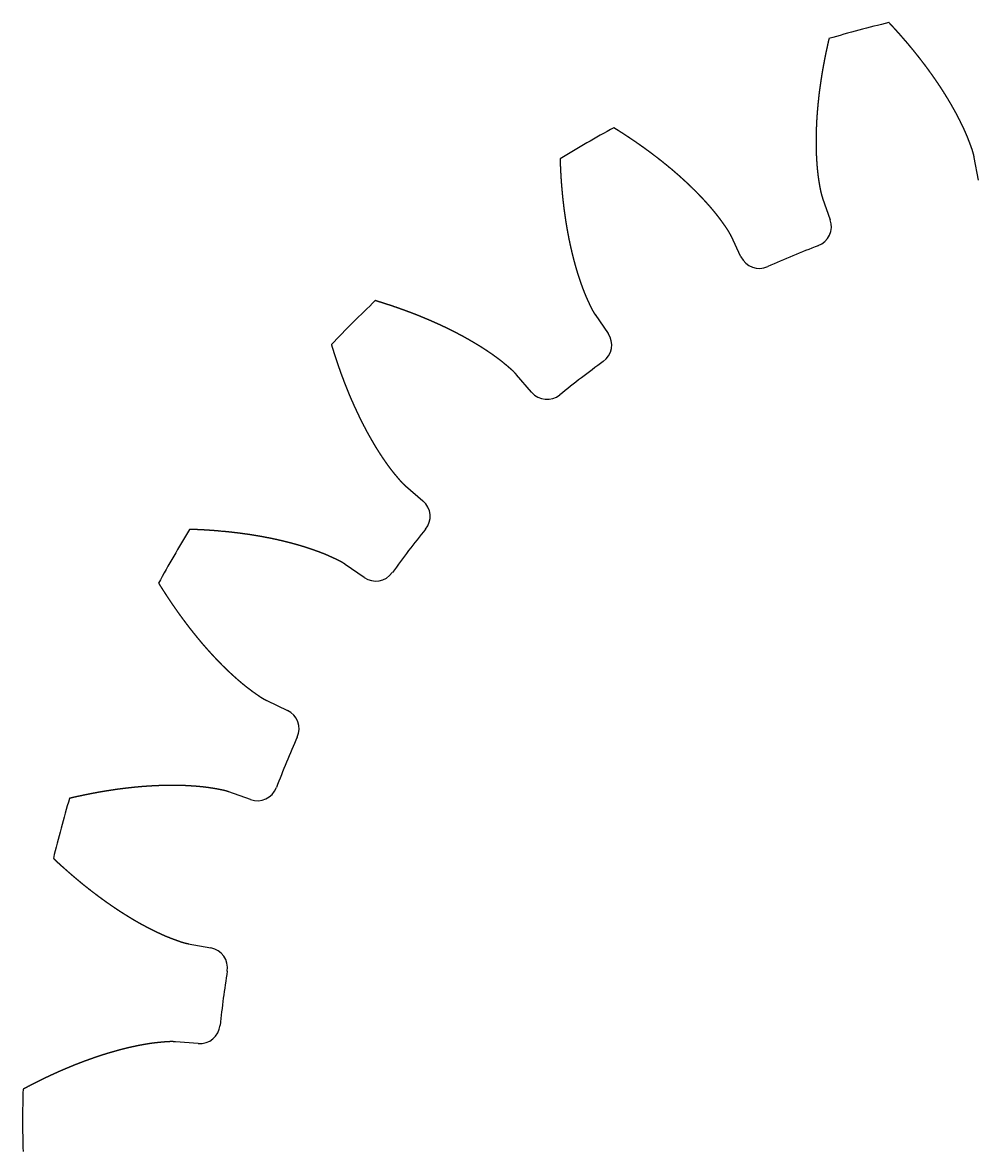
# Model space of a CAD drawing. Header units: millimetres. Extents: x -69.7 to -4.7, y -19.2 to 45.8.
# Drawn here: x -69.68 to -42.15, y 12.44 to 44.94 of the extents above; entities that cross this region are included whole.
import ezdxf

# ---------------------------------------------------------------- set-up
doc = ezdxf.new("R2010")
doc.units = ezdxf.units.MM
doc.layers.get('0').update_dxf_attribs({"linetype": 'CONTINUOUS'})

msp = doc.modelspace()

# ---------------------------------------------------------------- linework, layer by layer
for p, q in [((-42.151, 40.411), (-42.27, 41.06)), ((-42.151, 40.411), (-42.27, 41.06)), ((-46.642, 39.889), (-46.421, 39.267)), ((-46.642, 39.889), (-46.421, 39.267)), ((-48.99, 38.202), (-49.274, 38.799)), ((-48.99, 38.202), (-49.274, 38.799)), ((-53.193, 36.536), (-52.818, 35.992)), ((-53.193, 36.536), (-52.818, 35.992)), ((-55.025, 34.299), (-55.453, 34.802)), ((-55.025, 34.299), (-55.453, 34.802)), ((-58.653, 31.602), (-58.15, 31.173)), ((-58.653, 31.602), (-58.15, 31.173)), ((-59.843, 28.967), (-60.387, 29.342)), ((-59.843, 28.967), (-60.387, 29.342)), ((-62.65, 25.422), (-62.054, 25.139)), ((-62.65, 25.422), (-62.054, 25.139)), ((-63.118, 22.57), (-63.74, 22.791)), ((-63.118, 22.57), (-63.74, 22.791)), ((-64.911, 18.419), (-64.262, 18.3)), ((-64.911, 18.419), (-64.262, 18.3)), ((-64.625, 15.542), (-65.283, 15.595)), ((-64.625, 15.542), (-65.283, 15.595))]:
    msp.add_line(p, q)
for centre, radius, start, end in [((-37.183, 13.332), 32.5, 103.4232, 106.5768), ((-37.183, 13.332), 32.5, 103.4232, 106.5768), ((-37.183, 13.332), 32.5, 118.4232, 121.5768), ((-37.183, 13.332), 32.5, 118.4232, 121.5768), ((-46.975, 39.07), 0.588, -69.1716, 19.5673), ((-46.975, 39.07), 0.588, -69.1716, 19.5673), ((-37.183, 13.332), 26.949, 110.8284, 114.1716), ((-37.183, 13.332), 26.949, 110.8284, 114.1716), ((-48.459, 38.455), 0.588, 205.4327, 294.1716), ((-48.459, 38.455), 0.588, 205.4327, 294.1716), ((-37.183, 13.332), 32.5, 133.4232, 136.5768), ((-37.183, 13.332), 32.5, 133.4232, 136.5768), ((-53.303, 35.659), 0.588, -54.1716, 34.5673), ((-53.303, 35.659), 0.588, -54.1716, 34.5673), ((-37.183, 13.332), 26.949, 125.8284, 129.1716), ((-37.183, 13.332), 26.949, 125.8284, 129.1716), ((-54.577, 34.681), 0.588, 220.4327, 309.1716), ((-54.577, 34.681), 0.588, 220.4327, 309.1716), ((-58.532, 30.726), 0.588, -39.1716, 49.5673), ((-58.532, 30.726), 0.588, -39.1716, 49.5673), ((-37.183, 13.332), 32.5, 148.4232, 151.5768), ((-37.183, 13.332), 32.5, 148.4232, 151.5768), ((-37.183, 13.332), 26.949, 140.8284, 144.1716), ((-37.183, 13.332), 26.949, 140.8284, 144.1716), ((-59.51, 29.451), 0.588, 235.4327, 324.1716), ((-59.51, 29.451), 0.588, 235.4327, 324.1716), ((-62.306, 24.608), 0.588, -24.1716, 64.5673), ((-62.306, 24.608), 0.588, -24.1716, 64.5673), ((-37.183, 13.332), 26.949, 155.8284, 159.1716), ((-37.183, 13.332), 26.949, 155.8284, 159.1716), ((-62.921, 23.124), 0.588, 250.4327, 339.1716), ((-62.921, 23.124), 0.588, 250.4327, 339.1716), ((-37.183, 13.332), 32.5, 163.4232, 166.5768), ((-37.183, 13.332), 32.5, 163.4232, 166.5768), ((-64.369, 17.721), 0.588, -9.1716, 79.5673), ((-64.369, 17.721), 0.588, -9.1716, 79.5673), ((-37.183, 13.332), 26.949, 170.8284, 174.1716), ((-37.183, 13.332), 26.949, 170.8284, 174.1716), ((-64.578, 16.129), 0.588, 265.4327, 354.1716), ((-64.578, 16.129), 0.588, 265.4327, 354.1716), ((-37.183, 13.332), 32.5, 178.4232, 181.5768), ((-37.183, 13.332), 32.5, 178.4232, 181.5768)]:
    msp.add_arc(centre, radius, start, end)
for points, degree in [([(-42.27, 41.06), (-42.273, 41.073), (-42.278, 41.097), (-42.286, 41.134), (-42.299, 41.183), (-42.317, 41.244), (-42.337, 41.304), (-42.358, 41.364), (-42.38, 41.424), (-42.402, 41.484), (-42.425, 41.543), (-42.448, 41.603), (-42.472, 41.662), (-42.496, 41.721), (-42.522, 41.78), (-42.548, 41.839), (-42.575, 41.897), (-42.603, 41.956), (-42.631, 42.014), (-42.659, 42.072), (-42.688, 42.13), (-42.717, 42.188), (-42.747, 42.245), (-42.777, 42.303), (-42.808, 42.36), (-42.84, 42.417), (-42.871, 42.474), (-42.904, 42.531), (-42.936, 42.588), (-42.969, 42.644), (-43.003, 42.701), (-43.037, 42.757), (-43.071, 42.813), (-43.106, 42.869), (-43.141, 42.925), (-43.176, 42.981), (-43.212, 43.036), (-43.249, 43.092), (-43.285, 43.147), (-43.322, 43.202), (-43.36, 43.257), (-43.397, 43.312), (-43.436, 43.367), (-43.474, 43.421), (-43.513, 43.476), (-43.552, 43.53), (-43.591, 43.584), (-43.631, 43.639), (-43.671, 43.692), (-43.712, 43.746), (-43.753, 43.8), (-43.794, 43.853), (-43.835, 43.907), (-43.877, 43.96), (-43.919, 44.013), (-43.962, 44.066), (-44.004, 44.119), (-44.047, 44.171), (-44.091, 44.224), (-44.134, 44.276), (-44.178, 44.329), (-44.222, 44.381), (-44.267, 44.433), (-44.312, 44.484), (-44.357, 44.536), (-44.402, 44.588), (-44.448, 44.639), (-44.494, 44.69), (-44.54, 44.741), (-44.587, 44.792), (-44.633, 44.843), (-44.671, 44.884), (-44.7, 44.914), (-44.718, 44.934), (-44.728, 44.944)], 5), ([(-42.27, 41.06), (-42.273, 41.073), (-42.278, 41.097), (-42.286, 41.134), (-42.299, 41.183), (-42.317, 41.244), (-42.337, 41.304), (-42.358, 41.364), (-42.38, 41.424), (-42.402, 41.484), (-42.425, 41.543), (-42.448, 41.603), (-42.472, 41.662), (-42.496, 41.721), (-42.522, 41.78), (-42.548, 41.839), (-42.575, 41.897), (-42.603, 41.956), (-42.631, 42.014), (-42.659, 42.072), (-42.688, 42.13), (-42.717, 42.188), (-42.747, 42.245), (-42.777, 42.303), (-42.808, 42.36), (-42.84, 42.417), (-42.871, 42.474), (-42.904, 42.531), (-42.936, 42.588), (-42.969, 42.644), (-43.003, 42.701), (-43.037, 42.757), (-43.071, 42.813), (-43.106, 42.869), (-43.141, 42.925), (-43.176, 42.981), (-43.212, 43.036), (-43.249, 43.092), (-43.285, 43.147), (-43.322, 43.202), (-43.36, 43.257), (-43.397, 43.312), (-43.436, 43.367), (-43.474, 43.421), (-43.513, 43.476), (-43.552, 43.53), (-43.591, 43.584), (-43.631, 43.639), (-43.671, 43.692), (-43.712, 43.746), (-43.753, 43.8), (-43.794, 43.853), (-43.835, 43.907), (-43.877, 43.96), (-43.919, 44.013), (-43.962, 44.066), (-44.004, 44.119), (-44.047, 44.171), (-44.091, 44.224), (-44.134, 44.276), (-44.178, 44.329), (-44.222, 44.381), (-44.267, 44.433), (-44.312, 44.484), (-44.357, 44.536), (-44.402, 44.588), (-44.448, 44.639), (-44.494, 44.69), (-44.54, 44.741), (-44.587, 44.792), (-44.633, 44.843), (-44.671, 44.884), (-44.7, 44.914), (-44.718, 44.934), (-44.728, 44.944)], 5), ([(-46.456, 44.481), (-46.459, 44.468), (-46.465, 44.441), (-46.475, 44.4), (-46.487, 44.347), (-46.502, 44.279), (-46.517, 44.212), (-46.531, 44.144), (-46.546, 44.077), (-46.559, 44.01), (-46.573, 43.942), (-46.586, 43.875), (-46.599, 43.808), (-46.612, 43.74), (-46.624, 43.673), (-46.636, 43.606), (-46.647, 43.539), (-46.659, 43.472), (-46.67, 43.404), (-46.68, 43.337), (-46.691, 43.27), (-46.7, 43.203), (-46.71, 43.136), (-46.719, 43.069), (-46.728, 43.003), (-46.737, 42.936), (-46.745, 42.869), (-46.753, 42.802), (-46.76, 42.735), (-46.767, 42.669), (-46.774, 42.602), (-46.78, 42.536), (-46.786, 42.469), (-46.792, 42.403), (-46.797, 42.336), (-46.802, 42.27), (-46.806, 42.204), (-46.811, 42.137), (-46.814, 42.071), (-46.818, 42.005), (-46.82, 41.939), (-46.823, 41.873), (-46.825, 41.807), (-46.827, 41.742), (-46.828, 41.676), (-46.829, 41.61), (-46.829, 41.545), (-46.829, 41.479), (-46.828, 41.414), (-46.828, 41.349), (-46.826, 41.283), (-46.824, 41.218), (-46.822, 41.153), (-46.819, 41.089), (-46.815, 41.024), (-46.811, 40.959), (-46.807, 40.895), (-46.802, 40.83), (-46.797, 40.766), (-46.791, 40.702), (-46.784, 40.638), (-46.777, 40.574), (-46.769, 40.511), (-46.76, 40.448), (-46.75, 40.385), (-46.74, 40.322), (-46.729, 40.259), (-46.718, 40.196), (-46.706, 40.134), (-46.694, 40.071), (-46.679, 40.01), (-46.666, 39.961), (-46.654, 39.925), (-46.646, 39.901), (-46.642, 39.889)], 5), ([(-46.456, 44.481), (-46.459, 44.468), (-46.465, 44.441), (-46.475, 44.4), (-46.487, 44.347), (-46.502, 44.279), (-46.517, 44.212), (-46.531, 44.144), (-46.546, 44.077), (-46.559, 44.01), (-46.573, 43.942), (-46.586, 43.875), (-46.599, 43.808), (-46.612, 43.74), (-46.624, 43.673), (-46.636, 43.606), (-46.647, 43.539), (-46.659, 43.472), (-46.67, 43.404), (-46.68, 43.337), (-46.691, 43.27), (-46.7, 43.203), (-46.71, 43.136), (-46.719, 43.069), (-46.728, 43.003), (-46.737, 42.936), (-46.745, 42.869), (-46.753, 42.802), (-46.76, 42.735), (-46.767, 42.669), (-46.774, 42.602), (-46.78, 42.536), (-46.786, 42.469), (-46.792, 42.403), (-46.797, 42.336), (-46.802, 42.27), (-46.806, 42.204), (-46.811, 42.137), (-46.814, 42.071), (-46.818, 42.005), (-46.82, 41.939), (-46.823, 41.873), (-46.825, 41.807), (-46.827, 41.742), (-46.828, 41.676), (-46.829, 41.61), (-46.829, 41.545), (-46.829, 41.479), (-46.828, 41.414), (-46.828, 41.349), (-46.826, 41.283), (-46.824, 41.218), (-46.822, 41.153), (-46.819, 41.089), (-46.815, 41.024), (-46.811, 40.959), (-46.807, 40.895), (-46.802, 40.83), (-46.797, 40.766), (-46.791, 40.702), (-46.784, 40.638), (-46.777, 40.574), (-46.769, 40.511), (-46.76, 40.448), (-46.75, 40.385), (-46.74, 40.322), (-46.729, 40.259), (-46.718, 40.196), (-46.706, 40.134), (-46.694, 40.071), (-46.679, 40.01), (-46.666, 39.961), (-46.654, 39.925), (-46.646, 39.901), (-46.642, 39.889)], 5), ([(-49.274, 38.799), (-49.279, 38.81), (-49.29, 38.833), (-49.308, 38.867), (-49.333, 38.911), (-49.366, 38.964), (-49.401, 39.017), (-49.437, 39.07), (-49.474, 39.122), (-49.511, 39.174), (-49.548, 39.226), (-49.586, 39.277), (-49.624, 39.328), (-49.663, 39.379), (-49.703, 39.429), (-49.743, 39.479), (-49.785, 39.529), (-49.826, 39.578), (-49.868, 39.627), (-49.911, 39.676), (-49.954, 39.724), (-49.997, 39.772), (-50.041, 39.82), (-50.085, 39.868), (-50.13, 39.915), (-50.175, 39.962), (-50.22, 40.009), (-50.266, 40.056), (-50.312, 40.102), (-50.359, 40.148), (-50.406, 40.194), (-50.453, 40.239), (-50.501, 40.285), (-50.549, 40.33), (-50.597, 40.375), (-50.646, 40.419), (-50.695, 40.464), (-50.744, 40.508), (-50.794, 40.552), (-50.844, 40.596), (-50.894, 40.639), (-50.945, 40.682), (-50.996, 40.725), (-51.047, 40.768), (-51.099, 40.811), (-51.151, 40.853), (-51.203, 40.895), (-51.255, 40.937), (-51.308, 40.979), (-51.361, 41.02), (-51.414, 41.061), (-51.468, 41.102), (-51.522, 41.143), (-51.576, 41.184), (-51.63, 41.224), (-51.685, 41.264), (-51.74, 41.304), (-51.795, 41.344), (-51.851, 41.384), (-51.906, 41.423), (-51.962, 41.462), (-52.018, 41.501), (-52.075, 41.54), (-52.132, 41.578), (-52.189, 41.616), (-52.246, 41.654), (-52.303, 41.692), (-52.361, 41.73), (-52.419, 41.767), (-52.477, 41.804), (-52.535, 41.841), (-52.582, 41.871), (-52.617, 41.893), (-52.641, 41.907), (-52.653, 41.915)], 5), ([(-49.274, 38.799), (-49.279, 38.81), (-49.29, 38.833), (-49.308, 38.867), (-49.333, 38.911), (-49.366, 38.964), (-49.401, 39.017), (-49.437, 39.07), (-49.474, 39.122), (-49.511, 39.174), (-49.548, 39.226), (-49.586, 39.277), (-49.624, 39.328), (-49.663, 39.379), (-49.703, 39.429), (-49.743, 39.479), (-49.785, 39.529), (-49.826, 39.578), (-49.868, 39.627), (-49.911, 39.676), (-49.954, 39.724), (-49.997, 39.772), (-50.041, 39.82), (-50.085, 39.868), (-50.13, 39.915), (-50.175, 39.962), (-50.22, 40.009), (-50.266, 40.056), (-50.312, 40.102), (-50.359, 40.148), (-50.406, 40.194), (-50.453, 40.239), (-50.501, 40.285), (-50.549, 40.33), (-50.597, 40.375), (-50.646, 40.419), (-50.695, 40.464), (-50.744, 40.508), (-50.794, 40.552), (-50.844, 40.596), (-50.894, 40.639), (-50.945, 40.682), (-50.996, 40.725), (-51.047, 40.768), (-51.099, 40.811), (-51.151, 40.853), (-51.203, 40.895), (-51.255, 40.937), (-51.308, 40.979), (-51.361, 41.02), (-51.414, 41.061), (-51.468, 41.102), (-51.522, 41.143), (-51.576, 41.184), (-51.63, 41.224), (-51.685, 41.264), (-51.74, 41.304), (-51.795, 41.344), (-51.851, 41.384), (-51.906, 41.423), (-51.962, 41.462), (-52.018, 41.501), (-52.075, 41.54), (-52.132, 41.578), (-52.189, 41.616), (-52.246, 41.654), (-52.303, 41.692), (-52.361, 41.73), (-52.419, 41.767), (-52.477, 41.804), (-52.535, 41.841), (-52.582, 41.871), (-52.617, 41.893), (-52.641, 41.907), (-52.653, 41.915)], 5), ([(-54.202, 41.02), (-54.201, 41.006), (-54.2, 40.979), (-54.199, 40.937), (-54.197, 40.882), (-54.194, 40.813), (-54.191, 40.744), (-54.188, 40.675), (-54.184, 40.606), (-54.18, 40.538), (-54.176, 40.469), (-54.171, 40.401), (-54.166, 40.332), (-54.161, 40.264), (-54.155, 40.196), (-54.149, 40.128), (-54.143, 40.06), (-54.137, 39.992), (-54.13, 39.925), (-54.123, 39.857), (-54.115, 39.79), (-54.107, 39.722), (-54.099, 39.655), (-54.091, 39.588), (-54.082, 39.521), (-54.073, 39.454), (-54.064, 39.388), (-54.054, 39.321), (-54.044, 39.255), (-54.033, 39.189), (-54.023, 39.123), (-54.012, 39.057), (-54, 38.991), (-53.988, 38.925), (-53.976, 38.86), (-53.964, 38.794), (-53.951, 38.729), (-53.938, 38.664), (-53.924, 38.599), (-53.91, 38.535), (-53.896, 38.47), (-53.881, 38.406), (-53.866, 38.342), (-53.851, 38.278), (-53.835, 38.214), (-53.819, 38.15), (-53.802, 38.087), (-53.785, 38.024), (-53.768, 37.961), (-53.75, 37.898), (-53.732, 37.835), (-53.713, 37.773), (-53.694, 37.711), (-53.674, 37.649), (-53.654, 37.587), (-53.634, 37.526), (-53.613, 37.465), (-53.591, 37.404), (-53.57, 37.343), (-53.547, 37.283), (-53.524, 37.223), (-53.501, 37.163), (-53.476, 37.104), (-53.451, 37.045), (-53.426, 36.987), (-53.399, 36.929), (-53.373, 36.871), (-53.346, 36.813), (-53.318, 36.756), (-53.29, 36.699), (-53.26, 36.643), (-53.235, 36.599), (-53.214, 36.567), (-53.2, 36.546), (-53.193, 36.536)], 5), ([(-54.202, 41.02), (-54.201, 41.006), (-54.2, 40.979), (-54.199, 40.937), (-54.197, 40.882), (-54.194, 40.813), (-54.191, 40.744), (-54.188, 40.675), (-54.184, 40.606), (-54.18, 40.538), (-54.176, 40.469), (-54.171, 40.401), (-54.166, 40.332), (-54.161, 40.264), (-54.155, 40.196), (-54.149, 40.128), (-54.143, 40.06), (-54.137, 39.992), (-54.13, 39.925), (-54.123, 39.857), (-54.115, 39.79), (-54.107, 39.722), (-54.099, 39.655), (-54.091, 39.588), (-54.082, 39.521), (-54.073, 39.454), (-54.064, 39.388), (-54.054, 39.321), (-54.044, 39.255), (-54.033, 39.189), (-54.023, 39.123), (-54.012, 39.057), (-54, 38.991), (-53.988, 38.925), (-53.976, 38.86), (-53.964, 38.794), (-53.951, 38.729), (-53.938, 38.664), (-53.924, 38.599), (-53.91, 38.535), (-53.896, 38.47), (-53.881, 38.406), (-53.866, 38.342), (-53.851, 38.278), (-53.835, 38.214), (-53.819, 38.15), (-53.802, 38.087), (-53.785, 38.024), (-53.768, 37.961), (-53.75, 37.898), (-53.732, 37.835), (-53.713, 37.773), (-53.694, 37.711), (-53.674, 37.649), (-53.654, 37.587), (-53.634, 37.526), (-53.613, 37.465), (-53.591, 37.404), (-53.57, 37.343), (-53.547, 37.283), (-53.524, 37.223), (-53.501, 37.163), (-53.476, 37.104), (-53.451, 37.045), (-53.426, 36.987), (-53.399, 36.929), (-53.373, 36.871), (-53.346, 36.813), (-53.318, 36.756), (-53.29, 36.699), (-53.26, 36.643), (-53.235, 36.599), (-53.214, 36.567), (-53.2, 36.546), (-53.193, 36.536)], 5), ([(-55.453, 34.802), (-55.461, 34.811), (-55.478, 34.83), (-55.503, 34.858), (-55.539, 34.894), (-55.585, 34.938), (-55.633, 34.98), (-55.681, 35.021), (-55.73, 35.062), (-55.779, 35.103), (-55.828, 35.143), (-55.878, 35.183), (-55.928, 35.223), (-55.979, 35.261), (-56.031, 35.3), (-56.083, 35.337), (-56.135, 35.375), (-56.188, 35.411), (-56.242, 35.448), (-56.295, 35.484), (-56.349, 35.52), (-56.404, 35.555), (-56.458, 35.59), (-56.513, 35.624), (-56.569, 35.659), (-56.624, 35.692), (-56.68, 35.726), (-56.737, 35.759), (-56.793, 35.792), (-56.85, 35.824), (-56.908, 35.856), (-56.965, 35.888), (-57.023, 35.92), (-57.081, 35.951), (-57.139, 35.982), (-57.198, 36.012), (-57.257, 36.042), (-57.316, 36.072), (-57.375, 36.102), (-57.435, 36.131), (-57.495, 36.16), (-57.555, 36.189), (-57.615, 36.217), (-57.676, 36.245), (-57.737, 36.273), (-57.798, 36.3), (-57.859, 36.327), (-57.921, 36.354), (-57.982, 36.381), (-58.044, 36.407), (-58.106, 36.433), (-58.169, 36.459), (-58.231, 36.485), (-58.294, 36.51), (-58.357, 36.535), (-58.42, 36.559), (-58.484, 36.584), (-58.547, 36.608), (-58.611, 36.632), (-58.675, 36.655), (-58.739, 36.678), (-58.804, 36.701), (-58.868, 36.724), (-58.933, 36.747), (-58.998, 36.769), (-59.063, 36.791), (-59.128, 36.812), (-59.193, 36.834), (-59.259, 36.855), (-59.325, 36.876), (-59.391, 36.896), (-59.444, 36.913), (-59.483, 36.925), (-59.51, 36.933), (-59.523, 36.937)], 5), ([(-55.453, 34.802), (-55.461, 34.811), (-55.478, 34.83), (-55.503, 34.858), (-55.539, 34.894), (-55.585, 34.938), (-55.633, 34.98), (-55.681, 35.021), (-55.73, 35.062), (-55.779, 35.103), (-55.828, 35.143), (-55.878, 35.183), (-55.928, 35.223), (-55.979, 35.261), (-56.031, 35.3), (-56.083, 35.337), (-56.135, 35.375), (-56.188, 35.411), (-56.242, 35.448), (-56.295, 35.484), (-56.349, 35.52), (-56.404, 35.555), (-56.458, 35.59), (-56.513, 35.624), (-56.569, 35.659), (-56.624, 35.692), (-56.68, 35.726), (-56.737, 35.759), (-56.793, 35.792), (-56.85, 35.824), (-56.908, 35.856), (-56.965, 35.888), (-57.023, 35.92), (-57.081, 35.951), (-57.139, 35.982), (-57.198, 36.012), (-57.257, 36.042), (-57.316, 36.072), (-57.375, 36.102), (-57.435, 36.131), (-57.495, 36.16), (-57.555, 36.189), (-57.615, 36.217), (-57.676, 36.245), (-57.737, 36.273), (-57.798, 36.3), (-57.859, 36.327), (-57.921, 36.354), (-57.982, 36.381), (-58.044, 36.407), (-58.106, 36.433), (-58.169, 36.459), (-58.231, 36.485), (-58.294, 36.51), (-58.357, 36.535), (-58.42, 36.559), (-58.484, 36.584), (-58.547, 36.608), (-58.611, 36.632), (-58.675, 36.655), (-58.739, 36.678), (-58.804, 36.701), (-58.868, 36.724), (-58.933, 36.747), (-58.998, 36.769), (-59.063, 36.791), (-59.128, 36.812), (-59.193, 36.834), (-59.259, 36.855), (-59.325, 36.876), (-59.391, 36.896), (-59.444, 36.913), (-59.483, 36.925), (-59.51, 36.933), (-59.523, 36.937)], 5), ([(-60.788, 35.672), (-60.784, 35.659), (-60.776, 35.632), (-60.764, 35.592), (-60.748, 35.54), (-60.727, 35.474), (-60.706, 35.408), (-60.685, 35.342), (-60.664, 35.277), (-60.642, 35.212), (-60.62, 35.146), (-60.598, 35.082), (-60.575, 35.017), (-60.553, 34.952), (-60.53, 34.888), (-60.506, 34.824), (-60.483, 34.76), (-60.459, 34.696), (-60.435, 34.632), (-60.411, 34.569), (-60.386, 34.506), (-60.361, 34.443), (-60.336, 34.38), (-60.31, 34.317), (-60.285, 34.255), (-60.259, 34.193), (-60.232, 34.131), (-60.206, 34.069), (-60.179, 34.008), (-60.151, 33.947), (-60.124, 33.885), (-60.096, 33.825), (-60.068, 33.764), (-60.04, 33.704), (-60.011, 33.644), (-59.982, 33.584), (-59.953, 33.524), (-59.923, 33.465), (-59.893, 33.405), (-59.863, 33.347), (-59.833, 33.288), (-59.802, 33.23), (-59.771, 33.172), (-59.739, 33.114), (-59.708, 33.056), (-59.675, 32.999), (-59.643, 32.942), (-59.61, 32.885), (-59.577, 32.829), (-59.544, 32.773), (-59.51, 32.717), (-59.476, 32.662), (-59.441, 32.607), (-59.406, 32.552), (-59.371, 32.498), (-59.335, 32.444), (-59.299, 32.39), (-59.263, 32.337), (-59.226, 32.284), (-59.189, 32.232), (-59.151, 32.179), (-59.113, 32.128), (-59.074, 32.077), (-59.034, 32.027), (-58.994, 31.977), (-58.954, 31.928), (-58.913, 31.879), (-58.872, 31.83), (-58.831, 31.781), (-58.789, 31.734), (-58.746, 31.688), (-58.71, 31.652), (-58.682, 31.627), (-58.663, 31.61), (-58.653, 31.602)], 5), ([(-60.788, 35.672), (-60.784, 35.659), (-60.776, 35.632), (-60.764, 35.592), (-60.748, 35.54), (-60.727, 35.474), (-60.706, 35.408), (-60.685, 35.342), (-60.664, 35.277), (-60.642, 35.212), (-60.62, 35.146), (-60.598, 35.082), (-60.575, 35.017), (-60.553, 34.952), (-60.53, 34.888), (-60.506, 34.824), (-60.483, 34.76), (-60.459, 34.696), (-60.435, 34.632), (-60.411, 34.569), (-60.386, 34.506), (-60.361, 34.443), (-60.336, 34.38), (-60.31, 34.317), (-60.285, 34.255), (-60.259, 34.193), (-60.232, 34.131), (-60.206, 34.069), (-60.179, 34.008), (-60.151, 33.947), (-60.124, 33.885), (-60.096, 33.825), (-60.068, 33.764), (-60.04, 33.704), (-60.011, 33.644), (-59.982, 33.584), (-59.953, 33.524), (-59.923, 33.465), (-59.893, 33.405), (-59.863, 33.347), (-59.833, 33.288), (-59.802, 33.23), (-59.771, 33.172), (-59.739, 33.114), (-59.708, 33.056), (-59.675, 32.999), (-59.643, 32.942), (-59.61, 32.885), (-59.577, 32.829), (-59.544, 32.773), (-59.51, 32.717), (-59.476, 32.662), (-59.441, 32.607), (-59.406, 32.552), (-59.371, 32.498), (-59.335, 32.444), (-59.299, 32.39), (-59.263, 32.337), (-59.226, 32.284), (-59.189, 32.232), (-59.151, 32.179), (-59.113, 32.128), (-59.074, 32.077), (-59.034, 32.027), (-58.994, 31.977), (-58.954, 31.928), (-58.913, 31.879), (-58.872, 31.83), (-58.831, 31.781), (-58.789, 31.734), (-58.746, 31.688), (-58.71, 31.652), (-58.682, 31.627), (-58.663, 31.61), (-58.653, 31.602)], 5), ([(-63.94, 30.294), (-63.966, 30.296), (-63.989, 30.298), (-64.012, 30.301)], 3), ([(-63.94, 30.294), (-63.966, 30.296), (-63.989, 30.298), (-64.012, 30.301)], 3), ([(-63.96, 26.468), (-63.944, 26.452), (-63.928, 26.436), (-63.911, 26.419)], 3), ([(-63.96, 26.468), (-63.944, 26.452), (-63.928, 26.436), (-63.911, 26.419)], 3), ([(-64.604, 22.944), (-64.622, 22.946), (-64.639, 22.947), (-64.657, 22.949)], 3), ([(-64.604, 22.944), (-64.622, 22.946), (-64.639, 22.947), (-64.657, 22.949)], 3), ([(-68.796, 20.877), (-68.785, 20.867), (-68.765, 20.848), (-68.735, 20.82), (-68.694, 20.782), (-68.644, 20.735), (-68.593, 20.689), (-68.541, 20.643), (-68.49, 20.597), (-68.439, 20.551), (-68.387, 20.506), (-68.336, 20.46), (-68.284, 20.416), (-68.232, 20.371), (-68.18, 20.327), (-68.127, 20.283), (-68.075, 20.239), (-68.023, 20.196), (-67.97, 20.153), (-67.917, 20.11), (-67.864, 20.068), (-67.811, 20.026), (-67.758, 19.984), (-67.705, 19.943), (-67.651, 19.901), (-67.597, 19.861), (-67.544, 19.82), (-67.49, 19.78), (-67.436, 19.74), (-67.382, 19.701), (-67.327, 19.662), (-67.273, 19.623), (-67.218, 19.584), (-67.163, 19.546), (-67.108, 19.508), (-67.053, 19.471), (-66.998, 19.434), (-66.943, 19.397), (-66.888, 19.361), (-66.832, 19.325), (-66.776, 19.29), (-66.72, 19.255), (-66.664, 19.22), (-66.608, 19.186), (-66.552, 19.152), (-66.496, 19.118), (-66.439, 19.085), (-66.382, 19.052), (-66.325, 19.02), (-66.268, 18.988), (-66.211, 18.957), (-66.154, 18.926), (-66.097, 18.896), (-66.039, 18.866), (-65.981, 18.837), (-65.923, 18.808), (-65.865, 18.779), (-65.807, 18.751), (-65.749, 18.724), (-65.69, 18.697), (-65.632, 18.671), (-65.573, 18.645), (-65.514, 18.621), (-65.454, 18.597), (-65.395, 18.574), (-65.335, 18.551), (-65.275, 18.529), (-65.215, 18.507), (-65.156, 18.486), (-65.095, 18.466), (-65.035, 18.447), (-64.986, 18.435), (-64.949, 18.426), (-64.924, 18.422), (-64.911, 18.419)], 5), ([(-68.796, 20.877), (-68.785, 20.867), (-68.765, 20.848), (-68.735, 20.82), (-68.694, 20.782), (-68.644, 20.735), (-68.593, 20.689), (-68.541, 20.643), (-68.49, 20.597), (-68.439, 20.551), (-68.387, 20.506), (-68.336, 20.46), (-68.284, 20.416), (-68.232, 20.371), (-68.18, 20.327), (-68.127, 20.283), (-68.075, 20.239), (-68.023, 20.196), (-67.97, 20.153), (-67.917, 20.11), (-67.864, 20.068), (-67.811, 20.026), (-67.758, 19.984), (-67.705, 19.943), (-67.651, 19.901), (-67.597, 19.861), (-67.544, 19.82), (-67.49, 19.78), (-67.436, 19.74), (-67.382, 19.701), (-67.327, 19.662), (-67.273, 19.623), (-67.218, 19.584), (-67.163, 19.546), (-67.108, 19.508), (-67.053, 19.471), (-66.998, 19.434), (-66.943, 19.397), (-66.888, 19.361), (-66.832, 19.325), (-66.776, 19.29), (-66.72, 19.255), (-66.664, 19.22), (-66.608, 19.186), (-66.552, 19.152), (-66.496, 19.118), (-66.439, 19.085), (-66.382, 19.052), (-66.325, 19.02), (-66.268, 18.988), (-66.211, 18.957), (-66.154, 18.926), (-66.097, 18.896), (-66.039, 18.866), (-65.981, 18.837), (-65.923, 18.808), (-65.865, 18.779), (-65.807, 18.751), (-65.749, 18.724), (-65.69, 18.697), (-65.632, 18.671), (-65.573, 18.645), (-65.514, 18.621), (-65.454, 18.597), (-65.395, 18.574), (-65.335, 18.551), (-65.275, 18.529), (-65.215, 18.507), (-65.156, 18.486), (-65.095, 18.466), (-65.035, 18.447), (-64.986, 18.435), (-64.949, 18.426), (-64.924, 18.422), (-64.911, 18.419)], 5), ([(-65.283, 15.595), (-65.296, 15.596), (-65.321, 15.598), (-65.359, 15.599), (-65.41, 15.6), (-65.473, 15.598), (-65.536, 15.594), (-65.6, 15.589), (-65.663, 15.583), (-65.727, 15.577), (-65.79, 15.571), (-65.853, 15.564), (-65.917, 15.556), (-65.98, 15.548), (-66.044, 15.539), (-66.107, 15.528), (-66.171, 15.517), (-66.234, 15.506), (-66.298, 15.494), (-66.361, 15.482), (-66.425, 15.469), (-66.488, 15.455), (-66.551, 15.441), (-66.615, 15.427), (-66.678, 15.412), (-66.741, 15.397), (-66.805, 15.381), (-66.868, 15.364), (-66.931, 15.347), (-66.994, 15.33), (-67.057, 15.312), (-67.121, 15.294), (-67.184, 15.275), (-67.247, 15.256), (-67.31, 15.237), (-67.373, 15.217), (-67.436, 15.197), (-67.499, 15.176), (-67.562, 15.155), (-67.625, 15.133), (-67.687, 15.112), (-67.75, 15.089), (-67.813, 15.067), (-67.876, 15.044), (-67.938, 15.02), (-68.001, 14.997), (-68.063, 14.972), (-68.126, 14.948), (-68.188, 14.923), (-68.251, 14.898), (-68.313, 14.872), (-68.375, 14.847), (-68.438, 14.82), (-68.5, 14.794), (-68.562, 14.767), (-68.624, 14.74), (-68.686, 14.712), (-68.748, 14.684), (-68.81, 14.656), (-68.872, 14.627), (-68.934, 14.598), (-68.996, 14.569), (-69.057, 14.539), (-69.119, 14.51), (-69.181, 14.479), (-69.242, 14.449), (-69.304, 14.418), (-69.365, 14.387), (-69.426, 14.355), (-69.488, 14.324), (-69.549, 14.292), (-69.598, 14.266), (-69.634, 14.246), (-69.659, 14.233), (-69.671, 14.227)], 5), ([(-65.283, 15.595), (-65.296, 15.596), (-65.321, 15.598), (-65.359, 15.599), (-65.41, 15.6), (-65.473, 15.598), (-65.536, 15.594), (-65.6, 15.589), (-65.663, 15.583), (-65.727, 15.577), (-65.79, 15.571), (-65.853, 15.564), (-65.917, 15.556), (-65.98, 15.548), (-66.044, 15.539), (-66.107, 15.528), (-66.171, 15.517), (-66.234, 15.506), (-66.298, 15.494), (-66.361, 15.482), (-66.425, 15.469), (-66.488, 15.455), (-66.551, 15.441), (-66.615, 15.427), (-66.678, 15.412), (-66.741, 15.397), (-66.805, 15.381), (-66.868, 15.364), (-66.931, 15.347), (-66.994, 15.33), (-67.057, 15.312), (-67.121, 15.294), (-67.184, 15.275), (-67.247, 15.256), (-67.31, 15.237), (-67.373, 15.217), (-67.436, 15.197), (-67.499, 15.176), (-67.562, 15.155), (-67.625, 15.133), (-67.687, 15.112), (-67.75, 15.089), (-67.813, 15.067), (-67.876, 15.044), (-67.938, 15.02), (-68.001, 14.997), (-68.063, 14.972), (-68.126, 14.948), (-68.188, 14.923), (-68.251, 14.898), (-68.313, 14.872), (-68.375, 14.847), (-68.438, 14.82), (-68.5, 14.794), (-68.562, 14.767), (-68.624, 14.74), (-68.686, 14.712), (-68.748, 14.684), (-68.81, 14.656), (-68.872, 14.627), (-68.934, 14.598), (-68.996, 14.569), (-69.057, 14.539), (-69.119, 14.51), (-69.181, 14.479), (-69.242, 14.449), (-69.304, 14.418), (-69.365, 14.387), (-69.426, 14.355), (-69.488, 14.324), (-69.549, 14.292), (-69.598, 14.266), (-69.634, 14.246), (-69.659, 14.233), (-69.671, 14.227)], 5)]:
    msp.add_open_spline(points, degree=degree)
for points, knots in [([(-64.012, 30.301), (-64.019, 30.301), (-64.04, 30.303), (-64.074, 30.306), (-64.122, 30.31), (-64.183, 30.315), (-64.252, 30.32), (-64.32, 30.324), (-64.389, 30.329), (-64.457, 30.333), (-64.526, 30.336), (-64.595, 30.34), (-64.664, 30.343), (-64.733, 30.346), (-64.788, 30.348), (-64.83, 30.349), (-64.858, 30.35), (-64.871, 30.351)], [0.8212585, 0.8212585, 0.8212585, 0.8212585, 0.8212585, 0.8212585, 0.8285714, 0.8428571, 0.8571429, 0.8714286, 0.8857143, 0.9, 0.9142857, 0.9285714, 0.9428571, 0.9571429, 0.9714286, 0.9857143, 1, 1, 1, 1, 1, 1]), ([(-64.012, 30.301), (-64.019, 30.301), (-64.04, 30.303), (-64.074, 30.306), (-64.122, 30.31), (-64.183, 30.315), (-64.252, 30.32), (-64.32, 30.324), (-64.389, 30.329), (-64.457, 30.333), (-64.526, 30.336), (-64.595, 30.34), (-64.664, 30.343), (-64.733, 30.346), (-64.788, 30.348), (-64.83, 30.349), (-64.858, 30.35), (-64.871, 30.351)], [0.8212585, 0.8212585, 0.8212585, 0.8212585, 0.8212585, 0.8212585, 0.8285714, 0.8428571, 0.8571429, 0.8714286, 0.8857143, 0.9, 0.9142857, 0.9285714, 0.9428571, 0.9571429, 0.9714286, 0.9857143, 1, 1, 1, 1, 1, 1]), ([(-60.387, 29.342), (-60.398, 29.349), (-60.419, 29.363), (-60.451, 29.383), (-60.494, 29.409), (-60.55, 29.439), (-60.607, 29.467), (-60.664, 29.495), (-60.722, 29.522), (-60.78, 29.548), (-60.838, 29.574), (-60.896, 29.6), (-60.955, 29.625), (-61.014, 29.65), (-61.074, 29.673), (-61.134, 29.696), (-61.195, 29.718), (-61.255, 29.74), (-61.316, 29.762), (-61.377, 29.783), (-61.439, 29.803), (-61.5, 29.823), (-61.562, 29.843), (-61.624, 29.862), (-61.687, 29.881), (-61.749, 29.899), (-61.812, 29.917), (-61.875, 29.934), (-61.938, 29.951), (-62.002, 29.968), (-62.065, 29.984), (-62.129, 30), (-62.193, 30.015), (-62.257, 30.03), (-62.321, 30.045), (-62.386, 30.059), (-62.451, 30.073), (-62.515, 30.087), (-62.58, 30.1), (-62.646, 30.113), (-62.711, 30.125), (-62.776, 30.137), (-62.842, 30.149), (-62.908, 30.16), (-62.974, 30.172), (-63.04, 30.182), (-63.106, 30.193), (-63.173, 30.203), (-63.239, 30.212), (-63.306, 30.222), (-63.372, 30.231), (-63.439, 30.24), (-63.506, 30.248), (-63.574, 30.256), (-63.641, 30.264), (-63.708, 30.271), (-63.776, 30.279), (-63.836, 30.285), (-63.882, 30.289), (-63.915, 30.292), (-63.934, 30.294), (-63.94, 30.294)], [0, 0, 0, 0, 0, 0, 0.0142857, 0.0285714, 0.0428571, 0.0571429, 0.0714286, 0.0857143, 0.1, 0.1142857, 0.1285714, 0.1428571, 0.1571429, 0.1714286, 0.1857143, 0.2, 0.2142857, 0.2285714, 0.2428571, 0.2571429, 0.2714286, 0.2857143, 0.3, 0.3142857, 0.3285714, 0.3428571, 0.3571429, 0.3714286, 0.3857143, 0.4, 0.4142857, 0.4285714, 0.4428571, 0.4571429, 0.4714286, 0.4857143, 0.5, 0.5142857, 0.5285714, 0.5428571, 0.5571429, 0.5714286, 0.5857143, 0.6, 0.6142857, 0.6285714, 0.6428571, 0.6571429, 0.6714286, 0.6857143, 0.7, 0.7142857, 0.7285714, 0.7428571, 0.7571429, 0.7714286, 0.7857143, 0.8, 0.8060747, 0.8060747, 0.8060747, 0.8060747, 0.8060747, 0.8060747]), ([(-60.387, 29.342), (-60.398, 29.349), (-60.419, 29.363), (-60.451, 29.383), (-60.494, 29.409), (-60.55, 29.439), (-60.607, 29.467), (-60.664, 29.495), (-60.722, 29.522), (-60.78, 29.548), (-60.838, 29.574), (-60.896, 29.6), (-60.955, 29.625), (-61.014, 29.65), (-61.074, 29.673), (-61.134, 29.696), (-61.195, 29.718), (-61.255, 29.74), (-61.316, 29.762), (-61.377, 29.783), (-61.439, 29.803), (-61.5, 29.823), (-61.562, 29.843), (-61.624, 29.862), (-61.687, 29.881), (-61.749, 29.899), (-61.812, 29.917), (-61.875, 29.934), (-61.938, 29.951), (-62.002, 29.968), (-62.065, 29.984), (-62.129, 30), (-62.193, 30.015), (-62.257, 30.03), (-62.321, 30.045), (-62.386, 30.059), (-62.451, 30.073), (-62.515, 30.087), (-62.58, 30.1), (-62.646, 30.113), (-62.711, 30.125), (-62.776, 30.137), (-62.842, 30.149), (-62.908, 30.16), (-62.974, 30.172), (-63.04, 30.182), (-63.106, 30.193), (-63.173, 30.203), (-63.239, 30.212), (-63.306, 30.222), (-63.372, 30.231), (-63.439, 30.24), (-63.506, 30.248), (-63.574, 30.256), (-63.641, 30.264), (-63.708, 30.271), (-63.776, 30.279), (-63.836, 30.285), (-63.882, 30.289), (-63.915, 30.292), (-63.934, 30.294), (-63.94, 30.294)], [0, 0, 0, 0, 0, 0, 0.0142857, 0.0285714, 0.0428571, 0.0571429, 0.0714286, 0.0857143, 0.1, 0.1142857, 0.1285714, 0.1428571, 0.1571429, 0.1714286, 0.1857143, 0.2, 0.2142857, 0.2285714, 0.2428571, 0.2571429, 0.2714286, 0.2857143, 0.3, 0.3142857, 0.3285714, 0.3428571, 0.3571429, 0.3714286, 0.3857143, 0.4, 0.4142857, 0.4285714, 0.4428571, 0.4571429, 0.4714286, 0.4857143, 0.5, 0.5142857, 0.5285714, 0.5428571, 0.5571429, 0.5714286, 0.5857143, 0.6, 0.6142857, 0.6285714, 0.6428571, 0.6571429, 0.6714286, 0.6857143, 0.7, 0.7142857, 0.7285714, 0.7428571, 0.7571429, 0.7714286, 0.7857143, 0.8, 0.8060747, 0.8060747, 0.8060747, 0.8060747, 0.8060747, 0.8060747]), ([(-65.766, 28.802), (-65.758, 28.79), (-65.744, 28.766), (-65.722, 28.731), (-65.692, 28.684), (-65.655, 28.626), (-65.618, 28.567), (-65.581, 28.51), (-65.543, 28.452), (-65.505, 28.394), (-65.467, 28.337), (-65.429, 28.28), (-65.391, 28.224), (-65.352, 28.167), (-65.313, 28.111), (-65.274, 28.055), (-65.235, 27.999), (-65.195, 27.944), (-65.156, 27.889), (-65.116, 27.834), (-65.075, 27.779), (-65.035, 27.725), (-64.994, 27.671), (-64.954, 27.617), (-64.913, 27.563), (-64.871, 27.51), (-64.83, 27.457), (-64.788, 27.404), (-64.746, 27.352), (-64.704, 27.3), (-64.662, 27.248), (-64.619, 27.196), (-64.577, 27.145), (-64.534, 27.094), (-64.49, 27.043), (-64.447, 26.993), (-64.403, 26.943), (-64.359, 26.893), (-64.315, 26.844), (-64.271, 26.795), (-64.226, 26.746), (-64.181, 26.698), (-64.136, 26.65), (-64.091, 26.602), (-64.046, 26.556), (-64.011, 26.52), (-63.985, 26.493), (-63.968, 26.476), (-63.96, 26.468)], [-1, -1, -1, -1, -1, -1, -0.9857143, -0.9714286, -0.9571429, -0.9428571, -0.9285714, -0.9142857, -0.9, -0.8857143, -0.8714286, -0.8571429, -0.8428571, -0.8285714, -0.8142857, -0.8, -0.7857143, -0.7714286, -0.7571429, -0.7428571, -0.7285714, -0.7142857, -0.7, -0.6857143, -0.6714286, -0.6571429, -0.6428571, -0.6285714, -0.6142857, -0.6, -0.5857143, -0.5714286, -0.5571429, -0.5428571, -0.5285714, -0.5142857, -0.5, -0.4857143, -0.4714286, -0.4571429, -0.4428571, -0.4285714, -0.4142857, -0.4, -0.3857143, -0.3735719, -0.3735719, -0.3735719, -0.3735719, -0.3735719, -0.3735719]), ([(-65.766, 28.802), (-65.758, 28.79), (-65.744, 28.766), (-65.722, 28.731), (-65.692, 28.684), (-65.655, 28.626), (-65.618, 28.567), (-65.581, 28.51), (-65.543, 28.452), (-65.505, 28.394), (-65.467, 28.337), (-65.429, 28.28), (-65.391, 28.224), (-65.352, 28.167), (-65.313, 28.111), (-65.274, 28.055), (-65.235, 27.999), (-65.195, 27.944), (-65.156, 27.889), (-65.116, 27.834), (-65.075, 27.779), (-65.035, 27.725), (-64.994, 27.671), (-64.954, 27.617), (-64.913, 27.563), (-64.871, 27.51), (-64.83, 27.457), (-64.788, 27.404), (-64.746, 27.352), (-64.704, 27.3), (-64.662, 27.248), (-64.619, 27.196), (-64.577, 27.145), (-64.534, 27.094), (-64.49, 27.043), (-64.447, 26.993), (-64.403, 26.943), (-64.359, 26.893), (-64.315, 26.844), (-64.271, 26.795), (-64.226, 26.746), (-64.181, 26.698), (-64.136, 26.65), (-64.091, 26.602), (-64.046, 26.556), (-64.011, 26.52), (-63.985, 26.493), (-63.968, 26.476), (-63.96, 26.468)], [-1, -1, -1, -1, -1, -1, -0.9857143, -0.9714286, -0.9571429, -0.9428571, -0.9285714, -0.9142857, -0.9, -0.8857143, -0.8714286, -0.8571429, -0.8428571, -0.8285714, -0.8142857, -0.8, -0.7857143, -0.7714286, -0.7571429, -0.7428571, -0.7285714, -0.7142857, -0.7, -0.6857143, -0.6714286, -0.6571429, -0.6428571, -0.6285714, -0.6142857, -0.6, -0.5857143, -0.5714286, -0.5571429, -0.5428571, -0.5285714, -0.5142857, -0.5, -0.4857143, -0.4714286, -0.4571429, -0.4428571, -0.4285714, -0.4142857, -0.4, -0.3857143, -0.3735719, -0.3735719, -0.3735719, -0.3735719, -0.3735719, -0.3735719]), ([(-63.911, 26.419), (-63.91, 26.418), (-63.9, 26.408), (-63.881, 26.389), (-63.852, 26.361), (-63.813, 26.323), (-63.766, 26.278), (-63.719, 26.234), (-63.671, 26.189), (-63.623, 26.146), (-63.575, 26.102), (-63.527, 26.06), (-63.478, 26.017), (-63.429, 25.975), (-63.38, 25.933), (-63.33, 25.892), (-63.28, 25.852), (-63.23, 25.812), (-63.179, 25.773), (-63.128, 25.734), (-63.077, 25.697), (-63.025, 25.659), (-62.973, 25.622), (-62.921, 25.586), (-62.868, 25.55), (-62.816, 25.515), (-62.762, 25.482), (-62.718, 25.457), (-62.684, 25.439), (-62.661, 25.428), (-62.65, 25.422)], [-0.3584327, -0.3584327, -0.3584327, -0.3584327, -0.3584327, -0.3584327, -0.3571429, -0.3428571, -0.3285714, -0.3142857, -0.3, -0.2857143, -0.2714286, -0.2571429, -0.2428571, -0.2285714, -0.2142857, -0.2, -0.1857143, -0.1714286, -0.1571429, -0.1428571, -0.1285714, -0.1142857, -0.1, -0.0857143, -0.0714286, -0.0571429, -0.0428571, -0.0285714, -0.0142857, 0, 0, 0, 0, 0, 0]), ([(-63.911, 26.419), (-63.91, 26.418), (-63.9, 26.408), (-63.881, 26.389), (-63.852, 26.361), (-63.813, 26.323), (-63.766, 26.278), (-63.719, 26.234), (-63.671, 26.189), (-63.623, 26.146), (-63.575, 26.102), (-63.527, 26.06), (-63.478, 26.017), (-63.429, 25.975), (-63.38, 25.933), (-63.33, 25.892), (-63.28, 25.852), (-63.23, 25.812), (-63.179, 25.773), (-63.128, 25.734), (-63.077, 25.697), (-63.025, 25.659), (-62.973, 25.622), (-62.921, 25.586), (-62.868, 25.55), (-62.816, 25.515), (-62.762, 25.482), (-62.718, 25.457), (-62.684, 25.439), (-62.661, 25.428), (-62.65, 25.422)], [-0.3584327, -0.3584327, -0.3584327, -0.3584327, -0.3584327, -0.3584327, -0.3571429, -0.3428571, -0.3285714, -0.3142857, -0.3, -0.2857143, -0.2714286, -0.2571429, -0.2428571, -0.2285714, -0.2142857, -0.2, -0.1857143, -0.1714286, -0.1571429, -0.1428571, -0.1285714, -0.1142857, -0.1, -0.0857143, -0.0714286, -0.0571429, -0.0428571, -0.0285714, -0.0142857, 0, 0, 0, 0, 0, 0]), ([(-64.657, 22.949), (-64.662, 22.949), (-64.68, 22.951), (-64.71, 22.953), (-64.754, 22.956), (-64.811, 22.96), (-64.875, 22.964), (-64.94, 22.968), (-65.005, 22.971), (-65.07, 22.973), (-65.135, 22.975), (-65.2, 22.976), (-65.265, 22.977), (-65.33, 22.978), (-65.396, 22.978), (-65.461, 22.977), (-65.527, 22.977), (-65.593, 22.975), (-65.659, 22.974), (-65.724, 22.972), (-65.79, 22.969), (-65.856, 22.966), (-65.922, 22.963), (-65.989, 22.959), (-66.055, 22.955), (-66.121, 22.951), (-66.187, 22.946), (-66.254, 22.941), (-66.32, 22.935), (-66.387, 22.929), (-66.453, 22.923), (-66.52, 22.916), (-66.587, 22.909), (-66.653, 22.901), (-66.72, 22.894), (-66.787, 22.885), (-66.854, 22.877), (-66.921, 22.868), (-66.988, 22.859), (-67.055, 22.849), (-67.122, 22.839), (-67.189, 22.829), (-67.256, 22.818), (-67.323, 22.808), (-67.39, 22.796), (-67.457, 22.785), (-67.524, 22.773), (-67.592, 22.76), (-67.659, 22.748), (-67.726, 22.735), (-67.793, 22.722), (-67.861, 22.708), (-67.928, 22.694), (-67.996, 22.68), (-68.063, 22.666), (-68.13, 22.651), (-68.198, 22.636), (-68.252, 22.623), (-68.292, 22.614), (-68.319, 22.608), (-68.333, 22.604)], [0.2087703, 0.2087703, 0.2087703, 0.2087703, 0.2087703, 0.2087703, 0.2142857, 0.2285714, 0.2428571, 0.2571429, 0.2714286, 0.2857143, 0.3, 0.3142857, 0.3285714, 0.3428571, 0.3571429, 0.3714286, 0.3857143, 0.4, 0.4142857, 0.4285714, 0.4428571, 0.4571429, 0.4714286, 0.4857143, 0.5, 0.5142857, 0.5285714, 0.5428571, 0.5571429, 0.5714286, 0.5857143, 0.6, 0.6142857, 0.6285714, 0.6428571, 0.6571429, 0.6714286, 0.6857143, 0.7, 0.7142857, 0.7285714, 0.7428571, 0.7571429, 0.7714286, 0.7857143, 0.8, 0.8142857, 0.8285714, 0.8428571, 0.8571429, 0.8714286, 0.8857143, 0.9, 0.9142857, 0.9285714, 0.9428571, 0.9571429, 0.9714286, 0.9857143, 1, 1, 1, 1, 1, 1]), ([(-64.657, 22.949), (-64.662, 22.949), (-64.68, 22.951), (-64.71, 22.953), (-64.754, 22.956), (-64.811, 22.96), (-64.875, 22.964), (-64.94, 22.968), (-65.005, 22.971), (-65.07, 22.973), (-65.135, 22.975), (-65.2, 22.976), (-65.265, 22.977), (-65.33, 22.978), (-65.396, 22.978), (-65.461, 22.977), (-65.527, 22.977), (-65.593, 22.975), (-65.659, 22.974), (-65.724, 22.972), (-65.79, 22.969), (-65.856, 22.966), (-65.922, 22.963), (-65.989, 22.959), (-66.055, 22.955), (-66.121, 22.951), (-66.187, 22.946), (-66.254, 22.941), (-66.32, 22.935), (-66.387, 22.929), (-66.453, 22.923), (-66.52, 22.916), (-66.587, 22.909), (-66.653, 22.901), (-66.72, 22.894), (-66.787, 22.885), (-66.854, 22.877), (-66.921, 22.868), (-66.988, 22.859), (-67.055, 22.849), (-67.122, 22.839), (-67.189, 22.829), (-67.256, 22.818), (-67.323, 22.808), (-67.39, 22.796), (-67.457, 22.785), (-67.524, 22.773), (-67.592, 22.76), (-67.659, 22.748), (-67.726, 22.735), (-67.793, 22.722), (-67.861, 22.708), (-67.928, 22.694), (-67.996, 22.68), (-68.063, 22.666), (-68.13, 22.651), (-68.198, 22.636), (-68.252, 22.623), (-68.292, 22.614), (-68.319, 22.608), (-68.333, 22.604)], [0.2087703, 0.2087703, 0.2087703, 0.2087703, 0.2087703, 0.2087703, 0.2142857, 0.2285714, 0.2428571, 0.2571429, 0.2714286, 0.2857143, 0.3, 0.3142857, 0.3285714, 0.3428571, 0.3571429, 0.3714286, 0.3857143, 0.4, 0.4142857, 0.4285714, 0.4428571, 0.4571429, 0.4714286, 0.4857143, 0.5, 0.5142857, 0.5285714, 0.5428571, 0.5571429, 0.5714286, 0.5857143, 0.6, 0.6142857, 0.6285714, 0.6428571, 0.6571429, 0.6714286, 0.6857143, 0.7, 0.7142857, 0.7285714, 0.7428571, 0.7571429, 0.7714286, 0.7857143, 0.8, 0.8142857, 0.8285714, 0.8428571, 0.8571429, 0.8714286, 0.8857143, 0.9, 0.9142857, 0.9285714, 0.9428571, 0.9571429, 0.9714286, 0.9857143, 1, 1, 1, 1, 1, 1]), ([(-63.74, 22.791), (-63.752, 22.795), (-63.776, 22.803), (-63.812, 22.814), (-63.861, 22.828), (-63.923, 22.842), (-63.985, 22.855), (-64.047, 22.867), (-64.11, 22.878), (-64.173, 22.888), (-64.236, 22.899), (-64.299, 22.908), (-64.362, 22.917), (-64.426, 22.926), (-64.487, 22.933), (-64.535, 22.938), (-64.571, 22.941), (-64.594, 22.943), (-64.604, 22.944)], [0, 0, 0, 0, 0, 0, 0.0142857, 0.0285714, 0.0428571, 0.0571429, 0.0714286, 0.0857143, 0.1, 0.1142857, 0.1285714, 0.1428571, 0.1571429, 0.1714286, 0.1857143, 0.1969517, 0.1969517, 0.1969517, 0.1969517, 0.1969517, 0.1969517]), ([(-63.74, 22.791), (-63.752, 22.795), (-63.776, 22.803), (-63.812, 22.814), (-63.861, 22.828), (-63.923, 22.842), (-63.985, 22.855), (-64.047, 22.867), (-64.11, 22.878), (-64.173, 22.888), (-64.236, 22.899), (-64.299, 22.908), (-64.362, 22.917), (-64.426, 22.926), (-64.487, 22.933), (-64.535, 22.938), (-64.571, 22.941), (-64.594, 22.943), (-64.604, 22.944)], [0, 0, 0, 0, 0, 0, 0.0142857, 0.0285714, 0.0428571, 0.0571429, 0.0714286, 0.0857143, 0.1, 0.1142857, 0.1285714, 0.1428571, 0.1571429, 0.1714286, 0.1857143, 0.1969517, 0.1969517, 0.1969517, 0.1969517, 0.1969517, 0.1969517])]:
    msp.add_open_spline(points, degree=5, knots=knots)

doc.saveas('drawing.dxf')
